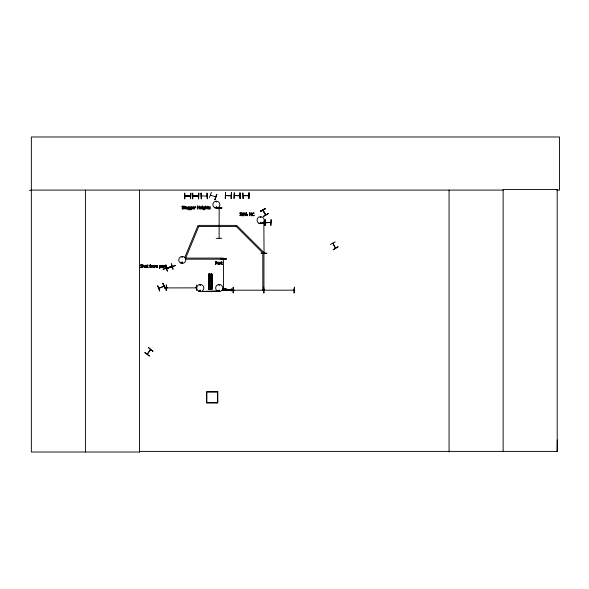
<?xml version="1.0" encoding="UTF-8"?>
<svg xmlns="http://www.w3.org/2000/svg" width="589" height="589" viewBox="0 0 589 589"><rect width="100%" height="100%" fill="white"/><g stroke="black" fill="none" stroke-linecap="round" stroke-linejoin="round"><path stroke-width="0.88" d="M556.796 190.092L559.55 190.092L559.55 136.987L31.35 136.987L31.35 452.013L139.564 452.013L139.49 451.395L557.201 451.395L557.282 440.005M219.13 208.705L219.152 208.189L219.137 238.177M223.481 259.079L223.798 259.462M223.791 288.978L223.533 288.47L223.496 289.066M264.108 223.452L263.85 222.944L264.049 253.027L264.049 252.46M181.935 256.922L182.502 257.15L181.994 256.856M182.612 262.554C181.603 263.703 182.06 261.406 182.561 262.466M199.988 285.002C200.709 286.202 200.422 283.898 200.039 285.223M216.759 207.299L216.008 207.402L216.671 207.137M216.87 207.431C216.06 205.325 215.522 209.132 216.929 207.299M218.909 285.002L219.469 285.238L218.961 284.943M218.71 290.502C219.756 292.608 219.719 288.654 218.71 290.767M223.003 290.06L223.091 289.567L232.449 289.633L232.449 290.119L222.392 290.303M260.242 222.811L260.956 222.62L260.456 223.098M260.927 217.334L260.331 217.179L260.898 217.326M166.613 268.267L167.202 268.069M223.511 259.079L223.518 289.022M223.503 288.588L223.732 289.037M263.828 223.062L263.857 223.57L264.078 223.062M262.878 210.273L265.727 215.022L263.047 210.067M265.676 215.014L265.632 214.44M211.385 192.338L209.441 197.617M210.42 195.114L215.743 196.917M210.509 194.878L210.869 195.32M215.14 196.895L215.618 197.079M214.771 199.664L216.789 194.407M332.77 243.272L335.472 248.146L332.91 243.124M166.709 268.201L171.951 266.677L166.694 268.474M175.736 265.433L166.746 268.481L167.151 268.083M171.495 266.979L172.01 266.662M181.758 262.282C182.421 264.351 182.936 261.332 181.979 262.112M200.577 290.804C200.002 289.192 199.958 292.07 200.577 290.465M210.214 289.081L210.59 288.477L210.163 288.455M166.407 287.682L167.033 287.675M270.196 222.716L270.771 222.421L265.293 222.716M233.369 289.972L233.877 290.222M263.386 289.913L262.996 289.921M263.938 289.972L264.564 289.972L263.953 290.2M184.931 195.901L185.594 196.159M189.997 196.144L190.564 195.901M192.905 195.901L193.531 195.901M197.911 195.901L198.537 196.093L192.927 196.122M206.982 196.159L201.364 195.872L201.858 196.152M225.565 195.6L231.182 195.57M234.326 195.6L239.937 195.57M243.161 195.6L248.772 195.57M262.863 210.244L263.165 210.766M149.503 355.859L144.975 352.524M216.141 201.607L216.597 201.968L216.244 201.504M167.033 287.874L166.466 287.682L166.915 287.933M196.034 287.653L196.542 287.874M270.263 222.428L270.83 222.421M270.83 222.62L262.746 222.642M233.995 290.163L233.487 290.23M263.43 290.193L233.487 290.2M264.527 290.208L264.056 289.943M190.446 196.152L184.931 196.093M193.023 195.872L198.464 195.879M206.415 195.901L206.982 195.901M225.624 195.6L231.16 195.835M234.385 195.6L239.951 195.798M243.22 195.6L248.757 195.835M150.467 349.675L147.434 354.144M150.489 349.689L147.184 354.099M218.909 208.212L218.917 208.72M223.739 259.521L223.791 259.072M223.511 288.551L223.54 289.037M182.472 262.79L181.905 262.635M260.353 222.34C259.889 224.461 261.847 222.105 260.625 222.303M200.01 290.163C199.811 292.74 201.497 288.868 199.796 290.767M163.985 286.372L158.816 288.315L163.992 286.092M265.374 208.661L260.382 211.274L265.396 208.697M260.39 211.296L265.249 208.447M260.5 211.473L265.352 208.631M263.423 216.465L268.26 213.586M265.646 215.073L262.9 210.244M330.326 244.472L335.281 241.799M338.057 246.806L333.249 249.736M333.234 249.714L338.02 246.732M264.056 223.57L264.049 223.003M162.925 283.596L165.428 288.647L162.932 283.589M165.45 265.794L167.269 271.117M171.377 263.798L172.886 269.232M293.963 290.23L293.572 290.23M185.049 195.872L190.505 196.093M171.944 266.478L171.539 266.846M196.034 287.623L196.542 287.682M166.753 268.451L172.04 266.736M216.192 208.094L221.825 208.094M264.903 225.373L265.183 219.741L264.932 225.373M261.943 222.959L266.765 222.613M221.825 238.273L216.192 238.354M264.078 252.578L263.835 253.012M266.765 253.145L261.141 253.101M261.141 253.388L266.765 253.351M223.231 258.645L226.448 258.939L220.823 258.961L226.448 258.858M196.527 284.966L196.638 290.591M233.31 292.888L233.347 287.255M263.607 287.255L263.953 292.888L263.526 292.888M196.424 287.623L196.034 287.911M222.428 289.103L226.448 289.081L222.428 289.42M222.428 289.184L226.448 289.118M263.997 289.972L264.446 289.943M262.944 290.171L263.452 290.171M29.45 190.313L31.35 190.306M31.35 190.092L503.139 190.092M234.326 192.883L234.039 198.515L234.245 192.883M249.103 192.883L248.786 198.515L249.073 192.883M184.622 193.185L184.644 198.81M192.596 193.185L192.618 198.81M198.846 193.185L198.574 198.81M201.04 193.185L201.35 198.81L201.063 193.185M206.982 193.185L207.291 198.81L207.056 193.185M185.012 196.115L190.564 196.159M193.001 196.159L198.537 196.159M240.268 198.515L239.966 192.883L240.238 198.515M243.161 198.515L242.845 192.883L243.08 198.515M198.537 198.81L198.824 193.185M165.237 265.403L165.862 264.763L165.862 265.403L166.554 265.403L165.862 265.72C166.864 267.921 165.494 268.459 165.487 265.72L164.368 266.051L163.992 267.634L163.992 265.403L165.178 265.418L165.178 265.808M208.764 274.04L212.018 274.025L212.018 289.273L208.764 289.287L208.778 274.04L208.83 289.287M208.985 275.586L211.797 275.586M208.985 276.624L211.797 276.624M208.985 278.17L211.797 278.17M208.977 279.539L211.79 279.539M208.977 281.093L211.79 281.093M208.985 287.726L211.797 287.726M166.525 287.903L196.483 287.874M208.513 288.161L212.268 288.161M208.513 288.279L212.268 288.279M264.056 290.2L294.021 290.171L293.572 290.2M231.286 288.919L231.948 288.927M231.308 289.309L231.926 289.317M231.381 290.429L232 290.436M231.359 290.819L232.014 290.826M153.633 265.367L153.206 265.367A0.891 0.891 0 0 0 152.691 265.654L152.566 267.207L153.633 267.678A0.883 0.883 0 0 0 154.141 267.391L154.141 265.654M145.991 265.367L145.564 265.367A0.891 0.891 0 0 0 145.049 265.654L144.923 267.207L145.991 267.678A0.883 0.883 0 0 0 146.499 267.391L146.499 265.654M233.148 290.303L232.552 290.112M144.842 352.693L149.334 356.087M219.034 290.929C218.504 289.39 220.419 291.364 218.909 290.804M268.238 213.549L263.379 216.399M162.962 283.581L165.178 288.757M171.355 263.806L173.144 269.144M165.671 265.72L167.46 271.05M175.559 265.425L168.189 267.914M265.138 219.741L265.175 225.373M263.879 292.888L263.636 287.255M233.067 287.255L233.097 292.888M557.201 451.395L557.201 189.481L503.139 189.481L503.139 451.395M449.068 190.092L449.068 452.013M248.83 192.883L248.867 198.515M240.032 192.883L239.995 198.515M231.484 192.883L231.484 198.515M231.278 192.883L231.278 198.515M225.491 192.883L225.491 198.515M211.944 274.025L211.944 289.273M211.768 274.025L211.797 289.273M211.642 274.923L211.642 288.374M211.576 274.923L211.576 289.273M211.458 274.923L211.466 288.374M211.274 274.025L211.274 289.273M211.223 274.025L211.245 289.273M211.098 274.923L211.039 288.374M210.818 289.273L209.956 289.273M209.684 274.938L209.75 288.389M209.559 289.287L209.559 274.04L209.5 289.287M209.382 274.04L209.323 289.287M209.205 274.04L209.191 289.287M209.139 274.04L209.139 289.287M208.985 274.04L208.955 289.287M201.276 193.185L201.313 198.81M192.831 193.185L192.831 198.81M184.858 193.185L184.858 198.81M139.483 190.092L139.483 452.013M85.42 190.092L85.42 452.013M241.328 214.219A0.832 0.832 0 0 0 240.894 213.94L240.238 213.917L240.238 213.13L241.483 212.784L239.848 212.784C239.568 214.698 242.962 214.764 239.73 215.648L241.1 215.648L241.483 214.565A0.736 0.736 0 0 0 241.196 214.094M145.881 265.367A0.891 0.891 0 0 1 146.396 265.654M153.523 265.367A0.891 0.891 0 0 1 154.038 265.654M241.895 213.895C243.309 220.603 245.164 208.977 241.895 213.895M242.307 213.748C242.469 218.534 244.339 211.311 242.307 213.748M244.163 213.395C245.053 216.752 246.268 210.958 244.163 213.395M246.342 214.72C247.233 218.077 248.44 212.283 246.342 214.72M189.555 208.771L189.165 209.721L187.898 209.772C191.506 208.764 185.461 209.191 188.443 206.746A1.001 1.001 0 0 1 189.179 206.886L189.555 206.791L189.555 208.771M191.815 208.771L191.425 209.721L190.159 209.772C193.766 208.764 187.722 209.191 190.703 206.746A1.001 1.001 0 0 1 191.44 206.886L191.815 206.791L191.815 208.771M204.825 208.771L204.442 209.721L203.168 209.772C206.783 208.764 200.739 209.191 203.713 206.746A1.001 1.001 0 0 1 204.449 206.886L204.825 206.791L204.825 208.771M161.379 266.464C161.695 268.135 159.28 267.097 159.884 268.459L159.509 268.459L159.509 265.403L160.907 265.418L161.379 266.464M149.856 265.146L149.842 267.634L150.217 267.634L150.217 265.72L150.828 265.403C149.864 265.448 151.513 263.636 149.856 265.146M163.609 266.522L163.337 267.391A0.883 0.883 0 0 1 162.829 267.678L161.761 267.207L161.887 265.654A0.891 0.891 0 0 1 162.402 265.367L162.829 265.367A0.876 0.876 0 0 1 163.337 265.654L163.609 266.522M219.491 263.386L219.218 264.255A0.883 0.883 0 0 1 218.71 264.542L217.643 264.078L217.768 262.517A0.891 0.891 0 0 1 218.283 262.23L218.71 262.23A0.876 0.876 0 0 1 219.218 262.517L219.491 263.386M252.541 213.998C252.232 214.985 253.373 215.979 254.212 215.191C254.904 215.545 252.917 216.266 252.482 215.419C250.023 212.342 256.539 212.99 253.263 213.085A0.847 0.847 0 0 0 252.791 213.373L252.541 213.998M244.523 213.343C244.641 215.773 245.819 212.099 244.523 213.343M246.703 214.668C246.813 217.076 247.991 213.461 246.703 214.668M192.22 207.659L192.662 208.904L194.09 208.889L192.596 208.131L194.127 207.946L193.752 206.864L192.817 206.813L192.22 207.659M199.885 207.659L200.326 208.904L201.755 208.889L200.26 208.131L201.799 207.946L201.416 206.864L200.481 206.813L199.885 207.659M217.304 262.429L216.877 263.224L215.824 263.393L215.824 264.505L215.427 264.505L215.427 261.531L216.804 261.634L217.304 262.429M208.904 207.276C210.17 208.572 210.045 208.454 208.881 208.889L209.831 209.066A0.854 0.854 0 0 0 210.273 208.874C210.369 207.453 208.572 207.284 210.413 206.901L208.904 207.276M140.3 265.286C141.338 267.067 142.972 266.964 140.256 267.458C142.17 268.672 143.105 265.713 140.793 265.72C140.874 264.608 143.495 265.094 140.881 264.675A0.95 0.95 0 0 0 140.44 264.984L140.3 265.286M181.964 206.673C183.002 208.447 184.637 208.351 181.927 208.845C183.842 210.059 184.769 207.1 182.457 207.107C182.538 205.995 185.16 206.481 182.546 206.054A0.95 0.95 0 0 0 182.104 206.371L181.964 206.673M145.203 266.147C145.476 269.6 147.331 264.351 145.203 266.147M152.845 266.147C153.125 269.6 154.973 264.351 152.845 266.147M162.041 266.147C162.314 269.6 164.162 264.351 162.041 266.147M217.923 263.011C218.195 266.464 220.05 261.221 217.923 263.011M160.996 266.508C161.114 267.877 158.993 267.362 159.884 265.956L160.716 265.757L160.996 266.508M185.557 208.16L185.535 208.373A0.766 0.766 0 0 0 185.653 208.786L187.309 209.021L187.169 207.011L185.712 206.842L186.934 207.556L185.557 208.16M188.112 207.534C188.406 210.685 189.967 205.752 188.112 207.534M190.372 207.534C190.667 210.685 192.228 205.752 190.372 207.534M203.382 207.534C203.684 210.685 205.244 205.752 203.382 207.534M209.78 280.158C210.545 282.543 211.642 278.472 209.78 280.158M185.947 208.197L186.514 208.72L186.934 207.851L185.947 208.197M216.892 262.436L215.824 263.055L215.824 261.869L216.892 262.436M192.64 207.409C194.053 208.778 193.796 206.128 192.64 207.409M200.304 207.409C201.718 208.778 201.46 206.128 200.304 207.409M216.715 194.377L214.992 199.745L216.715 194.377M197.735 226.073L184.696 257.673L185.704 258.092L223.231 258.092L223.231 259.189L185.704 259.189L185.704 258.092L198.743 226.493L198.743 225.396L236.27 225.396L236.27 226.493L262.804 253.027L262.841 290.554L263.938 290.554L263.938 253.027L262.841 253.027L263.585 252.254L237.043 225.712L236.27 226.493L198.743 226.493L197.735 226.073M246.555 212.784L245.002 215.751L246.555 212.784M148.605 347.724L152.904 351.375L148.605 347.724M156.534 265.565L154.797 265.403L154.797 267.634L155.687 265.705L156.438 267.634C155.415 265.271 158.404 265.16 157.329 267.634L157.705 267.634L157.653 265.786L156.534 265.565M195.025 207.328L194.51 209.021L194.51 206.791L195.688 206.805L195.025 207.328M151.616 265.941L151.101 267.634L151.101 265.403L152.286 265.418L151.616 265.941M220.389 262.804L219.874 264.505L219.874 262.274L221.059 262.282L220.389 262.804M205.914 206.908L205.37 205.914L205.37 209.021L205.745 207.357L206.327 207.085L207.122 209.021L207.019 207.063L205.914 206.908M143.193 265.521L142.656 264.527L142.656 267.634L143.031 265.97L143.606 265.705L144.408 267.634L144.305 265.683L143.193 265.521M157.749 285.812L159.7 291.099L157.734 285.82M185.388 208.668L184.813 208.661L184.718 207.1L185.41 206.791L184.342 206.15C183.886 206.702 184.254 210.03 185.388 208.668M208.72 208.668L208.101 208.594L208.05 207.1L208.742 206.791L207.674 206.15C207.247 206.695 207.527 210.023 208.742 208.668M148.222 267.281L147.603 267.215L147.552 265.72L148.244 265.403L147.176 264.763C146.749 265.308 147.029 268.643 148.244 267.281M222.414 264.144L221.803 264.078L221.751 262.584L222.436 262.274L221.376 261.634C220.941 262.171 221.221 265.506 222.436 264.144M170.155 266.942L162.925 269.32L170.177 267.001M221.825 207.821L216.192 208.175L221.825 207.821M271.124 219.704L270.844 225.337L271.124 219.704M166.385 284.966L166.135 290.598L166.37 284.966M294.375 287.255L294.095 292.888L294.375 287.255M225.565 192.883L225.285 198.515L225.528 192.883M231.514 192.883L231.197 198.515L231.514 192.883M190.873 193.185L190.564 198.81L190.851 193.185M197.683 206.047L197.293 206.047L197.293 209.021L197.683 209.021L197.683 207.564L199.053 207.564L199.053 209.021L199.45 209.021L199.45 206.047L199.053 206.047L199.053 207.218L197.683 207.218L197.683 206.047M202.587 206.025L202.16 206.415L202.587 206.025M202.557 206.791L202.182 206.791L202.182 209.021L202.557 209.021L202.557 206.791M249.913 212.784L249.522 212.784L249.522 215.751L249.913 215.751L249.913 214.3L251.282 214.3L251.282 215.751L251.68 215.751L251.68 212.784L251.282 212.784L251.282 213.947L249.913 213.947L249.913 212.784M233.273 290.06L222.267 290.303L233.273 290.06M217.643 291.135L202.631 291.452L217.643 291.135M217.805 391.707L206.548 391.707L206.548 402.964L217.805 402.964L217.805 391.707M217.496 392.016L206.864 392.016L206.864 402.655L217.496 402.655L217.496 392.016M214.632 207.703A3.505 3.505 0 0 0 219.881 204.67A3.505 3.505 0 0 0 214.632 201.637A3.505 3.505 0 0 0 214.632 207.703M258.843 223.26A3.563 3.563 0 0 0 264.189 220.176A3.563 3.563 0 0 0 258.843 217.098A3.563 3.563 0 0 0 258.843 223.26M180.492 262.944A3.49 3.49 0 0 0 185.719 259.918A3.49 3.49 0 0 0 180.492 256.9A3.49 3.49 0 0 0 180.492 262.944M217.422 291.084A3.563 3.563 0 0 0 222.76 288.006A3.563 3.563 0 0 0 217.422 284.921A3.563 3.563 0 0 0 217.422 291.084M198.5 291.084A3.563 3.563 0 0 0 203.846 288.006A3.563 3.563 0 0 0 198.5 284.921A3.563 3.563 0 0 0 198.5 291.084"/></g></svg>
